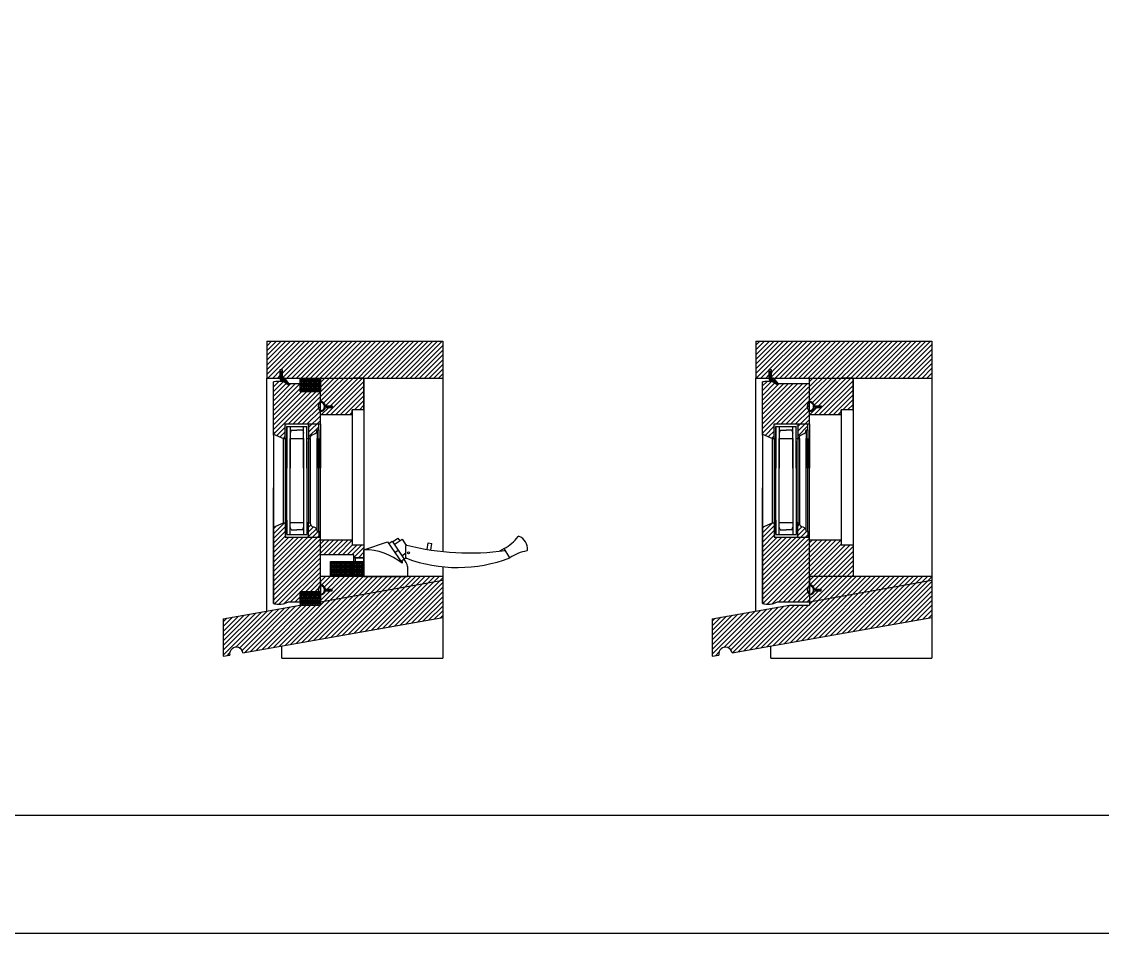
# Model space of a CAD drawing. Header units: inches. Extents: x 1985 to 11287, y 379 to 3234.
# Drawn here: x 8971.28 to 9011.59, y 1682.47 to 1716.47 of the extents above; entities that cross this region are included whole.
import ezdxf

# ---------------------------------------------------------------- set-up
doc = ezdxf.new("R2010")
doc.units = ezdxf.units.IN
doc.header["$MEASUREMENT"] = 0
for name, color, linetype in [('glass 99', 6, 'CONTINUOUS'), ('glazing tape 99', 7, 'CONTINUOUS'), ('hardware 99', 94, 'CONTINUOUS'), ('hatch 99', 1, 'CONTINUOUS'), ('separation 99', 3, 'CONTINUOUS'), ('weatherstripping 99', 5, 'CONTINUOUS'), ('wood detail 99', 7, 'CONTINUOUS')]:
    doc.layers.add(name, color=color, linetype=linetype)
pattern_1 = [(45, (8567.92054, 1741.58993), (-0.088388348, 0.088388348), [])]

msp = doc.modelspace()

# ---------------------------------------------------------------- hatches: boundary and pattern name
at = {"layer": 'glazing tape 99'}
h = msp.add_hatch(color=256, dxfattribs=at)
h.paths.add_polyline_path([(8981.171791, 1700.929073), (8981.109291, 1700.929073), (8981.109291, 1701.464787), (8981.171791, 1701.464787)])
h.paths.add_polyline_path([(8981.984291, 1700.929073), (8981.921791, 1700.929073), (8981.921791, 1701.464787), (8981.984291, 1701.464787)])
h = msp.add_hatch(color=256, dxfattribs=at)
h.paths.add_polyline_path([(8999.412384, 1700.929073), (8999.349884, 1700.929073), (8999.349884, 1701.464787), (8999.412384, 1701.464787)])
h.paths.add_polyline_path([(9000.224884, 1700.929073), (9000.162384, 1700.929073), (9000.162384, 1701.464787), (9000.224884, 1701.464787)])
h = msp.add_hatch(color=256, dxfattribs=at)
h.paths.add_polyline_path([(8981.171791, 1697.779191), (8981.109291, 1697.779191), (8981.109291, 1697.243477), (8981.171791, 1697.243477)])
h.paths.add_polyline_path([(8981.984291, 1697.779191), (8981.921791, 1697.779191), (8981.921791, 1697.243477), (8981.984291, 1697.243477)])
h = msp.add_hatch(color=256, dxfattribs=at)
h.paths.add_polyline_path([(8999.412384, 1697.779191), (8999.349884, 1697.779191), (8999.349884, 1697.243477), (8999.412384, 1697.243477)])
h.paths.add_polyline_path([(9000.224884, 1697.779191), (9000.162384, 1697.779191), (9000.162384, 1697.243477), (9000.224884, 1697.243477)])
at = {"layer": 'hardware 99'}
h = msp.add_hatch(dxfattribs=at)
h.set_pattern_fill('HONEY', color=256, scale=0.25, style=0)
h.set_pattern_definition([(0, (8561.497367, 1446.390688), (0.046875, 0.0270632937), [0.03125, -0.0625]), (120, (8561.497367, 1446.390688), (-0.0468749999, 0.027063294), [0.03125, -0.0625]), (60, (8561.497367, 1446.390688), (1e-10, 0.0541265877), [-0.0625, 0.03125])])
h.paths.add_polyline_path([(8981.671791, 1703.179073), (8981.671791, 1702.679073), (8982.421791, 1702.679073), (8982.421791, 1703.179073)])
h = msp.add_hatch(dxfattribs=at)
h.set_pattern_fill('HONEY', color=256, scale=0.25, style=0)
h.set_pattern_definition([(0, (8579.83213, 1446.571233), (0.046875, 0.0270632937), [0.03125, -0.0625]), (120, (8579.83213, 1446.571233), (-0.0468749999, 0.027063294), [0.03125, -0.0625]), (60, (8579.83213, 1446.571233), (1e-10, 0.0541265877), [-0.0625, 0.03125])])
h.paths.add_polyline_path([(8982.796791, 1696.337707), (8982.796791, 1695.775207), (8984.046791, 1695.775207), (8984.046791, 1696.337707)])
h = msp.add_hatch(dxfattribs=at)
h.set_pattern_fill('HONEY', color=256, scale=0.25, style=0)
h.set_pattern_definition([(0, (8567.920542, 1682.083762), (0.046875, 0.0270632937), [0.03125, -0.0625]), (120, (8567.920542, 1682.083762), (-0.0468749999, 0.027063294), [0.03125, -0.0625]), (60, (8567.920542, 1682.083762), (1e-10, 0.0541265877), [-0.0625, 0.03125])])
h.paths.add_polyline_path([(8982.421791, 1694.705477), (8982.421791, 1695.20545), (8981.671791, 1695.20545), (8981.671791, 1694.705477)])
at = {"layer": 'hatch 99'}
h = msp.add_hatch(dxfattribs=at)
h.set_pattern_fill('ANSI31', color=256, style=0)
h.set_pattern_definition(pattern_1)
h.paths.add_polyline_path([(8980.421791, 1704.554073), (8980.421791, 1703.179073), (8980.92184, 1703.179073), (8980.92184, 1703.491573), (8980.99184, 1703.491573), (8980.99184, 1703.179073), (8986.984291, 1703.179073), (8986.984291, 1704.554073)])
h.paths.add_polyline_path([(8981.671791, 1702.679073), (8981.671791, 1702.970382), (8981.233938, 1702.970382, 0.141972216), (8980.851595, 1703.052453, 0.035496617), (8980.671791, 1703.035387), (8980.671791, 1701.089787), (8981.046791, 1700.929073), (8981.109291, 1700.929073), (8981.109291, 1701.464787), (8982.421791, 1701.464787), (8982.421791, 1702.679073)])
h.paths.add_polyline_path([(8981.984291, 1700.929073), (8982.046791, 1700.929073, -0.375199902), (8982.171791, 1701.085323, 0.350781059), (8982.296791, 1701.228451), (8982.296791, 1701.241573), (8982.359291, 1701.241573), (8982.359291, 1701.464787), (8981.984291, 1701.464787)])
h.paths.add_polyline_path([(8984.046791, 1703.179073), (8982.421791, 1703.179073), (8982.421791, 1702.429073), (8982.421791, 1702.303623, -0.365977382), (8982.606669, 1702.147373), (8982.859291, 1702.147373), (8982.859291, 1702.084873), (8982.606669, 1702.084873, -0.365977382), (8982.421791, 1701.928623), (8982.421791, 1701.804073), (8983.609291, 1701.804073), (8983.609291, 1701.991573), (8984.046791, 1701.991573)])
h = msp.add_hatch(dxfattribs=at)
h.set_pattern_fill('ANSI31', color=256, style=0)
h.set_pattern_definition(pattern_1)
h.paths.add_polyline_path([(8998.662384, 1704.554073), (8998.662384, 1703.179073), (8999.162433, 1703.179073), (8999.162433, 1703.491573), (8999.232433, 1703.491573), (8999.232433, 1703.179073), (9005.224884, 1703.179073), (9005.224884, 1704.554073)])
h.paths.add_polyline_path([(9000.662384, 1702.679073), (9000.662384, 1702.970382), (8999.47453, 1702.970382, 0.141972216), (8999.092188, 1703.052453, 0.035496617), (8998.912384, 1703.035387), (8998.912384, 1701.089787), (8999.287384, 1700.929073), (8999.349884, 1700.929073), (8999.349884, 1701.464787), (9000.662384, 1701.464787)])
h.paths.add_polyline_path([(9000.224884, 1700.929073), (9000.287384, 1700.929073, -0.375199902), (9000.412384, 1701.085323, 0.350781059), (9000.537384, 1701.228451), (9000.537384, 1701.241573), (9000.599884, 1701.241573), (9000.599884, 1701.464787), (9000.224884, 1701.464787)])
h.paths.add_polyline_path([(9000.662384, 1703.179073), (9000.662384, 1702.491573), (9000.662384, 1702.303623, -0.365977382), (9000.847261, 1702.147373), (9001.099884, 1702.147373), (9001.099884, 1702.084873), (9000.847261, 1702.084873, -0.365977382), (9000.662384, 1701.928623), (9000.662384, 1701.804073), (9001.849884, 1701.804073), (9001.849884, 1701.991573), (9002.287384, 1701.991573), (9002.287384, 1703.179073)])
h = msp.add_hatch(dxfattribs=at)
h.set_pattern_fill('ANSI31', color=256, style=0)
h.set_pattern_definition(pattern_1)
h.paths.add_polyline_path([(8982.296791, 1697.466691), (8982.296791, 1697.479813, 0.350781055), (8982.171791, 1697.622941, -0.375199902), (8982.046791, 1697.779191), (8981.984291, 1697.779191), (8981.984291, 1697.243477), (8982.359291, 1697.243477), (8982.359291, 1697.466691)])
h.paths.add_polyline_path([(8982.421791, 1697.243477), (8981.109291, 1697.243477), (8981.109291, 1697.779191), (8981.046791, 1697.779191), (8980.671791, 1697.618477), (8980.671791, 1697.53812), (8980.671791, 1694.765435, 0.035496617), (8980.851595, 1694.748369, 0.141972216), (8981.233938, 1694.83044), (8981.671791, 1694.83044), (8981.671791, 1695.20545), (8982.421791, 1695.20545), (8982.421791, 1695.587739)])
h.paths.add_polyline_path([(8983.671791, 1696.587707), (8983.671791, 1696.475207), (8984.046791, 1696.475207), (8984.046791, 1696.962707), (8983.609291, 1696.962707), (8983.609291, 1697.150207), (8982.421791, 1697.150207), (8982.421791, 1696.587707)])
h.paths.add_polyline_path([(8982.859291, 1695.306489), (8982.859291, 1695.243989), (8982.606669, 1695.243989, -0.365977382), (8982.421791, 1695.087739), (8982.421791, 1694.837722), (8986.984291, 1695.642214), (8986.984291, 1695.775207), (8982.421791, 1695.775207), (8982.421791, 1695.462739, -0.365977382), (8982.606669, 1695.306489)])
h.paths.add_polyline_path([(8982.421791, 1694.837722), (8982.421791, 1694.705477), (8981.671791, 1694.705477), (8978.796791, 1694.198536), (8978.796791, 1692.802325), (8979.040852, 1692.845359, -1), (8979.533256, 1692.932183), (8986.984291, 1694.246002), (8986.984291, 1695.642214)])
h = msp.add_hatch(dxfattribs=at)
h.set_pattern_fill('ANSI31', color=256, style=0)
h.set_pattern_definition(pattern_1)
h.paths.add_polyline_path([(9000.599884, 1697.466691), (9000.537384, 1697.466691), (9000.537384, 1697.479813, 0.350781055), (9000.412384, 1697.622941, -0.375199902), (9000.287384, 1697.779191), (9000.224884, 1697.779191), (9000.224884, 1697.243477), (9000.599884, 1697.243477)])
h.paths.add_polyline_path([(9000.662384, 1697.243477), (8999.349884, 1697.243477), (8999.349884, 1697.779191), (8999.287384, 1697.779191), (8998.912384, 1697.618477), (8998.912384, 1697.53812), (8998.912384, 1694.765435, 0.035496617), (8999.092188, 1694.748369, 0.141972216), (8999.47453, 1694.83044), (9000.662384, 1694.83044), (9000.662384, 1694.837722), (9000.662384, 1695.775239)])
h.paths.add_polyline_path([(9002.287384, 1696.962739), (9001.849884, 1696.962739), (9001.849884, 1697.150239), (9000.662384, 1697.150239), (9000.662384, 1696.962739), (9000.662384, 1695.775239), (9002.287384, 1695.775239)])
h.paths.add_polyline_path([(9005.224884, 1695.642214), (9005.224884, 1695.775239), (9000.662384, 1695.775239), (9000.662384, 1695.462739, -0.365977382), (9000.847261, 1695.306489), (9001.099884, 1695.306489), (9001.099884, 1695.243989), (9000.847261, 1695.243989, -0.365977382), (9000.662384, 1695.087739), (9000.662384, 1694.837722)])
h.paths.add_polyline_path([(9005.224884, 1695.642214), (9000.662384, 1694.837722), (9000.662384, 1694.705477), (8999.912384, 1694.705477), (8997.037384, 1694.198536), (8997.037384, 1692.802325), (8997.281444, 1692.845359, -1), (8997.773848, 1692.932183), (9005.224884, 1694.246002)])
at = {"layer": 'weatherstripping 99'}
h = msp.add_hatch(dxfattribs=at)
h.set_pattern_fill('HONEY', color=256, scale=0.25, angle=-90, style=0)
h.set_pattern_definition([(90, (8721.440496, 1282.402123), (0.0270632938, 0.046875), [0.03125, -0.0625]), (330, (8721.440496, 1282.402123), (0.027063294, -0.0468749999), [0.03125, -0.0625]), (30, (8721.440496, 1282.402123), (0.0541265877, 1e-10), [-0.0625, 0.03125])])
h.paths.add_polyline_path([(8981.082644, 1703.172848, 0.232445164), (8981.069977, 1703.179073), (8981.00034, 1703.179073, -0.414213562), (8980.98434, 1703.195073), (8980.98434, 1703.312073), (8981.01584, 1703.385116), (8980.956966, 1703.426195, 0.153488459), (8980.94781, 1703.429073), (8980.93784, 1703.429073, 0.414213562), (8980.92184, 1703.413073), (8980.92184, 1703.125346, 0.256161577), (8980.929237, 1703.111856), (8981.205008, 1702.935981, 0.35180203), (8981.224925, 1702.938158), (8981.236891, 1702.950124, 0.377155593), (8981.238244, 1702.971212)])
h = msp.add_hatch(dxfattribs=at)
h.set_pattern_fill('HONEY', color=256, scale=0.25, angle=-90, style=0)
h.set_pattern_definition([(90, (8739.681088, 1282.402123), (0.0270632938, 0.046875), [0.03125, -0.0625]), (330, (8739.681088, 1282.402123), (0.027063294, -0.0468749999), [0.03125, -0.0625]), (30, (8739.681088, 1282.402123), (0.0541265877, 1e-10), [-0.0625, 0.03125])])
h.paths.add_polyline_path([(8999.323237, 1703.172848, 0.232445164), (8999.31057, 1703.179073), (8999.240933, 1703.179073, -0.414213562), (8999.224933, 1703.195073), (8999.224933, 1703.312073), (8999.256433, 1703.385116), (8999.197558, 1703.426195, 0.153488459), (8999.188403, 1703.429073), (8999.178433, 1703.429073, 0.414213562), (8999.162433, 1703.413073), (8999.162433, 1703.125346, 0.256161577), (8999.16983, 1703.111856), (8999.445601, 1702.935981, 0.35180203), (8999.465518, 1702.938158), (8999.477484, 1702.950124, 0.377155593), (8999.478837, 1702.971212)])

# ---------------------------------------------------------------- linework, layer by layer
at = {"layer": 'glass 99'}
for p, q in [((8981.171791, 1701.371037), (8981.171791, 1699.821955)), ((8981.171791, 1700.835323), (8981.171791, 1701.371037)), ((8981.171791, 1701.371037), (8981.921791, 1701.371037)), ((8981.296791, 1701.371037), (8981.296791, 1699.821955)), ((8981.796791, 1699.821955), (8981.796791, 1701.371037)), ((8981.921791, 1699.821955), (8981.921791, 1701.371037)), ((8999.412384, 1701.371037), (8999.412384, 1699.821955)), ((8999.412384, 1700.835323), (8999.412384, 1701.371037)), ((8999.412384, 1701.371037), (9000.162384, 1701.371037)), ((8999.537384, 1701.371037), (8999.537384, 1699.821955)), ((9000.037384, 1699.821955), (9000.037384, 1701.371037)), ((9000.162384, 1699.821955), (9000.162384, 1701.371037)), ((8981.326783, 1701.229167), (8981.296791, 1701.121385)), ((8981.326783, 1701.229167), (8981.546791, 1701.229167)), ((8981.7668, 1701.229167), (8981.546791, 1701.229167)), ((8981.7668, 1701.229167), (8981.796791, 1701.121385)), ((8999.567375, 1701.229167), (8999.537384, 1701.121385)), ((8999.567375, 1701.229167), (8999.787384, 1701.229167)), ((9000.007392, 1701.229167), (8999.787384, 1701.229167)), ((9000.007392, 1701.229167), (9000.037384, 1701.121385)), ((8981.171791, 1697.337227), (8981.171791, 1700.835323)), ((8981.296791, 1697.337227), (8981.296791, 1700.929073)), ((8981.296791, 1700.929073), (8981.796791, 1700.929073)), ((8981.796791, 1700.929073), (8981.796791, 1697.337227)), ((8981.921791, 1700.835323), (8981.921791, 1697.337227)), ((8999.412384, 1697.337227), (8999.412384, 1700.835323)), ((8999.537384, 1697.337227), (8999.537384, 1700.929073)), ((8999.537384, 1700.929073), (9000.037384, 1700.929073)), ((9000.037384, 1700.929073), (9000.037384, 1697.337227)), ((9000.162384, 1700.835323), (9000.162384, 1697.337227)), ((8981.171791, 1697.872941), (8981.171791, 1697.337227)), ((8981.796791, 1697.779191), (8981.296791, 1697.779191)), ((8999.412384, 1697.872941), (8999.412384, 1697.337227)), ((9000.037384, 1697.779191), (8999.537384, 1697.779191)), ((8981.171791, 1697.337227), (8981.921791, 1697.337227)), ((8981.326783, 1697.514811), (8981.296791, 1697.622594)), ((8981.326783, 1697.514811), (8981.546791, 1697.514811)), ((8981.7668, 1697.514811), (8981.546791, 1697.514811)), ((8981.7668, 1697.514811), (8981.796791, 1697.622594)), ((8999.412384, 1697.337227), (9000.162384, 1697.337227)), ((8999.567375, 1697.514811), (8999.537384, 1697.622594)), ((8999.567375, 1697.514811), (8999.787384, 1697.514811)), ((9000.007392, 1697.514811), (8999.787384, 1697.514811)), ((9000.007392, 1697.514811), (9000.037384, 1697.622594))]:
    msp.add_line(p, q, dxfattribs=at)
at = {"layer": 'hardware 99'}
for p, q in [((8981.671791, 1702.679073), (8981.671791, 1703.179073)), ((8981.671791, 1703.179073), (8982.421791, 1703.179073)), ((8982.421791, 1703.179073), (8982.421791, 1702.679073)), ((8982.421791, 1702.679073), (8981.671791, 1702.679073)), ((8984.046791, 1696.775207), (8984.921791, 1697.075207)), ((8984.921791, 1697.075207), (8985.466791, 1696.275207)), ((8984.969085, 1697.005785), (8985.093052, 1697.090238)), ((8985.093052, 1697.090238), (8985.543465, 1696.429081)), ((8985.107127, 1697.069577), (8985.313738, 1697.210331)), ((8985.177504, 1696.966271), (8985.46676, 1697.163327)), ((8985.313738, 1697.210331), (8985.384116, 1697.107025)), ((8985.46676, 1697.163327), (8985.619971, 1696.938429)), ((8986.408562, 1696.783851), (8986.443253, 1697.028659)), ((8986.443253, 1697.028659), (8986.581868, 1697.009016)), ((8986.546791, 1696.761489), (8986.581868, 1697.009016)), ((8985.194291, 1696.675207), (8985.318258, 1696.75966)), ((8985.459012, 1696.553048), (8985.609291, 1696.655426)), ((8985.609291, 1696.483439), (8985.609291, 1696.915479)), ((8989.275062, 1696.814901), (8989.105175, 1696.71992)), ((8989.484291, 1696.473607), (8989.275062, 1696.814901)), ((8982.796791, 1695.775207), (8982.796791, 1696.337707)), ((8982.796791, 1696.337707), (8984.046791, 1696.337707)), ((8983.734291, 1696.337707), (8983.734291, 1696.475207)), ((8983.734291, 1696.475207), (8984.046791, 1696.475207)), ((8985.419498, 1696.344629), (8985.610564, 1696.474793)), ((8984.046791, 1695.775207), (8982.796791, 1695.775207)), ((8981.671791, 1695.20545), (8981.671791, 1694.705477)), ((8982.421791, 1695.20545), (8981.671791, 1695.20545)), ((8982.421791, 1694.705477), (8982.421791, 1695.20545)), ((8981.671791, 1694.705477), (8982.421791, 1694.705477))]:
    msp.add_line(p, q, dxfattribs=at)
at = {"layer": 'hardware 99', "linetype": 'Continuous'}
for p, q in [((8984.046791, 1695.775207), (8984.046791, 1696.775207)), ((8984.046791, 1695.775207), (8984.046791, 1696.775207)), ((8985.671791, 1696.150207), (8985.671791, 1695.775207)), ((8984.046791, 1695.775207), (8985.671791, 1695.775207))]:
    msp.add_line(p, q, dxfattribs=at)
at = {"layer": 'hardware 99'}
msp.add_circle((8985.708794, 1696.65992), 0.034449, dxfattribs=at)
for centre, radius, start, end in [((8985.639291, 1696.915479), 0.03, 75.7826662, 180), ((8987.994355, 1706.326116), 9.670847, 255.9504979, 277.8619396), ((8988.38561, 1698.371898), 1.793144, 299.7376336, 321.8901844), ((8989.819946, 1697.246497), 0.03, 68.9141163, 141.3772068), ((8989.64574, 1696.812254), 0.49788, 31.0305248, 68.1872996), ((8989.650098, 1696.805145), 0.49788, 354.83335, 31.9901248), ((8984.059131, 1694.543851), 2.23139, 50.8875344, 90.3168407), ((8990.468324, 1694.974593), 1.793144, 101.1304652, 123.2830159), ((8990.116114, 1696.76339), 0.03, 281.6434428, 354.1065333), ((8985.396153, 1696.323858), 0.085771, 325.4437645, 36.9526448), ((8985.140107, 1696.061277), 0.539071, 9.4954638, 42.4631586), ((8985.639291, 1696.483439), 0.03, 180, 249.403531), ((8987.532372, 1701.564712), 5.452461, 249.5656996, 290.9767203)]:
    msp.add_arc(centre, radius, start, end, dxfattribs=at)
at = {"layer": 'separation 99'}
for points in [[(9051.893514, 1682.465666), (8864.807389, 1682.465666), (8864.807389, 1896.283822), (9051.893514, 1896.283822)], [(8916.275899, 1819.09945), (9047.87246, 1819.09945), (9047.87246, 1686.862257), (8916.275899, 1686.862257)]]:
    msp.add_lwpolyline(points, close=True, dxfattribs=at)
at = {"layer": 'weatherstripping 99'}
for p, q in [((8980.92184, 1703.413073), (8980.92184, 1703.125346)), ((8980.93784, 1703.429073), (8980.94781, 1703.429073)), ((8980.956966, 1703.426195), (8981.01584, 1703.385116)), ((8981.01584, 1703.385116), (8980.98434, 1703.312073)), ((8999.162433, 1703.413073), (8999.162433, 1703.125346)), ((8999.178433, 1703.429073), (8999.188403, 1703.429073)), ((8999.197558, 1703.426195), (8999.256433, 1703.385116)), ((8999.256433, 1703.385116), (8999.224933, 1703.312073)), ((8981.205008, 1702.935981), (8980.929237, 1703.111856)), ((8980.98434, 1703.312073), (8980.98434, 1703.195073)), ((8981.069977, 1703.179073), (8981.00034, 1703.179073)), ((8981.082644, 1703.172848), (8981.238244, 1702.971212)), ((8999.445601, 1702.935981), (8999.16983, 1703.111856)), ((8999.224933, 1703.312073), (8999.224933, 1703.195073)), ((8999.31057, 1703.179073), (8999.240933, 1703.179073)), ((8999.323237, 1703.172848), (8999.478837, 1702.971212)), ((8981.224925, 1702.938158), (8981.236891, 1702.950124)), ((8999.465518, 1702.938158), (8999.477484, 1702.950124)), ((8982.859291, 1702.116123), (8982.578041, 1702.116123)), ((9001.099884, 1702.116123), (9000.818634, 1702.116123)), ((8982.859291, 1695.275239), (8982.578041, 1695.275239)), ((9001.099884, 1695.275239), (9000.818634, 1695.275239))]:
    msp.add_line(p, q, dxfattribs=at)
for centre, radius, start, end in [((8980.93784, 1703.413073), 0.016, 90, 180), ((8980.94781, 1703.413073), 0.016, 55.0954375, 90), ((8999.178433, 1703.413073), 0.016, 90, 180), ((8999.188403, 1703.413073), 0.016, 55.0954375, 90), ((8980.93784, 1703.125346), 0.016, 180, 237.4720979), ((8981.00034, 1703.195073), 0.016, 180, 270), ((8981.069977, 1703.163073), 0.016, 37.6569919, 90), ((8999.178433, 1703.125346), 0.016, 180, 237.4720979), ((8999.240933, 1703.195073), 0.016, 180, 270), ((8999.31057, 1703.163073), 0.016, 37.6569919, 90), ((8981.213611, 1702.949471), 0.016, 237.4720979, 315), ((8981.225577, 1702.961437), 0.016, 315, 37.6569919), ((8999.454204, 1702.949471), 0.016, 237.4720979, 315), ((8999.46617, 1702.961437), 0.016, 315, 37.6569919), ((8982.591179, 1702.116123), 0.25, 150.0887142, 209.9112858), ((8982.428654, 1702.209621), 0.0625, 85.8019524, 150.0887142), ((8982.421791, 1702.116123), 0.15625, 274.1980476, 85.8019524), ((9000.831771, 1702.116123), 0.25, 150.0887142, 209.9112858), ((9000.669247, 1702.209621), 0.0625, 85.8019524, 150.0887142), ((9000.662384, 1702.116123), 0.15625, 274.1980476, 85.8019524), ((8982.428654, 1702.022624), 0.0625, 209.9112858, 274.1980476), ((9000.669247, 1702.022624), 0.0625, 209.9112858, 274.1980476), ((8982.591179, 1695.275239), 0.25, 150.0887142, 209.9112858), ((8982.428654, 1695.368738), 0.0625, 85.8019524, 150.0887142), ((8982.421791, 1695.275239), 0.15625, 274.1980476, 85.8019524), ((9000.831771, 1695.275239), 0.25, 150.0887142, 209.9112858), ((9000.669247, 1695.368738), 0.0625, 85.8019524, 150.0887142), ((9000.662384, 1695.275239), 0.15625, 274.1980476, 85.8019524), ((8982.428654, 1695.181741), 0.0625, 209.9112858, 274.1980476), ((9000.669247, 1695.181741), 0.0625, 209.9112858, 274.1980476)]:
    msp.add_arc(centre, radius, start, end, dxfattribs=at)
at = {"layer": 'wood detail 99'}
for p, q in [((8980.421791, 1704.554073), (8980.421791, 1703.179073)), ((8980.421791, 1704.554073), (8986.984291, 1704.554073)), ((8986.984291, 1704.554073), (8986.984291, 1703.179073)), ((8998.662384, 1704.554073), (8998.662384, 1703.179073)), ((8998.662384, 1704.554073), (9005.224884, 1704.554073)), ((9005.224884, 1704.554073), (9005.224884, 1703.179073)), ((8980.92184, 1703.179073), (8980.92184, 1703.491573)), ((8980.92184, 1703.491573), (8980.99184, 1703.491573)), ((8980.99184, 1703.491573), (8980.99184, 1703.179073)), ((8999.162433, 1703.179073), (8999.162433, 1703.491573)), ((8999.162433, 1703.491573), (8999.232433, 1703.491573)), ((8999.232433, 1703.491573), (8999.232433, 1703.179073)), ((8980.421791, 1694.485068), (8980.421791, 1703.179073)), ((8980.421791, 1703.179073), (8980.92184, 1703.179073)), ((8980.671791, 1701.054073), (8980.671791, 1703.035387)), ((8980.99184, 1703.179073), (8986.984291, 1703.179073)), ((8982.421791, 1702.429073), (8982.421791, 1703.179073)), ((8982.421791, 1703.179073), (8984.046791, 1703.179073)), ((8984.046791, 1703.179073), (8983.671791, 1703.179073)), ((8984.046791, 1703.179073), (8984.046791, 1702.679073)), ((8984.046791, 1701.991573), (8984.046791, 1703.179073)), ((8986.984291, 1703.179073), (8986.984291, 1696.704138)), ((8998.662384, 1694.485068), (8998.662384, 1703.179073)), ((8998.662384, 1703.179073), (8999.162433, 1703.179073)), ((8998.912384, 1701.054073), (8998.912384, 1703.035387)), ((8999.232433, 1703.179073), (9005.224884, 1703.179073)), ((9000.662384, 1702.491573), (9000.662384, 1703.179073)), ((9000.662384, 1703.179073), (9002.287384, 1703.179073)), ((9002.287384, 1703.179073), (9001.912384, 1703.179073)), ((9002.287384, 1703.179073), (9002.287384, 1702.679073)), ((9002.287384, 1701.991573), (9002.287384, 1703.179073)), ((9005.224884, 1703.179073), (9005.224884, 1692.736202)), ((8981.233938, 1702.970382), (8981.671791, 1702.970382)), ((8981.671791, 1702.679073), (8981.671791, 1702.970382)), ((8981.671791, 1702.679073), (8982.421791, 1702.679073)), ((8982.421791, 1701.464787), (8982.421791, 1702.679073)), ((8984.046791, 1702.679073), (8984.046791, 1696.701839)), ((8999.47453, 1702.970382), (9000.662384, 1702.970382)), ((9000.662384, 1701.464787), (9000.662384, 1702.679073)), ((9002.287384, 1702.679073), (9002.287384, 1696.962739)), ((8983.609291, 1701.804073), (8982.421791, 1701.804073)), ((8983.609291, 1701.991573), (8983.609291, 1696.962707)), ((8983.609291, 1701.804073), (8983.609291, 1701.991573)), ((8984.046791, 1701.991573), (8983.609291, 1701.991573)), ((9001.849884, 1701.804073), (9000.662384, 1701.804073)), ((9001.849884, 1701.991573), (9001.849884, 1697.150239)), ((9001.849884, 1701.804073), (9001.849884, 1701.991573)), ((9002.287384, 1701.991573), (9001.849884, 1701.991573)), ((8981.109291, 1700.929073), (8981.109291, 1701.464787)), ((8982.421791, 1701.464787), (8982.421791, 1699.821955)), ((8999.349884, 1700.929073), (8999.349884, 1701.464787)), ((9000.662384, 1701.464787), (9000.662384, 1699.821955)), ((8980.671791, 1701.170144), (8980.671791, 1699.821955)), ((8980.671791, 1701.054073), (8980.671791, 1697.618477)), ((8982.296791, 1701.241573), (8982.296791, 1699.821955)), ((8982.359291, 1701.241573), (8982.359291, 1699.821955)), ((8998.912384, 1701.170144), (8998.912384, 1699.821955)), ((8998.912384, 1701.054073), (8998.912384, 1697.618477)), ((9000.537384, 1701.241573), (9000.537384, 1699.821955)), ((9000.599884, 1701.241573), (9000.599884, 1699.821955)), ((8981.046791, 1697.779191), (8981.046791, 1700.929073)), ((8981.046791, 1700.929073), (8981.171791, 1700.929073)), ((8981.109291, 1700.929073), (8981.109291, 1697.779191)), ((8981.921791, 1700.929073), (8982.046791, 1700.929073)), ((8981.984291, 1700.929073), (8981.984291, 1697.779191)), ((8982.046791, 1700.929073), (8982.046791, 1697.779191)), ((8982.296791, 1697.466691), (8982.296791, 1700.929073)), ((8982.359291, 1697.466691), (8982.359291, 1700.929073)), ((8982.421791, 1697.243477), (8982.421791, 1700.929073)), ((8999.287384, 1697.779191), (8999.287384, 1700.929073)), ((8999.287384, 1700.929073), (8999.412384, 1700.929073)), ((8999.349884, 1700.929073), (8999.349884, 1697.779191)), ((9000.162384, 1700.929073), (9000.287384, 1700.929073)), ((9000.224884, 1700.929073), (9000.224884, 1697.779191)), ((9000.287384, 1700.929073), (9000.287384, 1697.779191)), ((9000.537384, 1697.466691), (9000.537384, 1700.929073)), ((9000.599884, 1697.466691), (9000.599884, 1700.929073)), ((9000.662384, 1697.243477), (9000.662384, 1700.929073)), ((8980.671791, 1697.53812), (8980.671791, 1699.077609)), ((8998.912384, 1697.53812), (8998.912384, 1699.077609)), ((8981.046791, 1697.779191), (8981.109291, 1697.779191)), ((8981.171791, 1697.779191), (8981.109291, 1697.779191)), ((8981.109291, 1697.779191), (8981.109291, 1697.243477)), ((8981.984291, 1697.779191), (8981.921791, 1697.779191)), ((8999.287384, 1697.779191), (8999.349884, 1697.779191)), ((8999.412384, 1697.779191), (8999.349884, 1697.779191)), ((8999.349884, 1697.779191), (8999.349884, 1697.243477)), ((9000.224884, 1697.779191), (9000.162384, 1697.779191)), ((8980.671791, 1697.660345), (8980.671791, 1694.765435)), ((8980.671791, 1694.765435), (8980.671791, 1697.660345)), ((8998.912384, 1697.660345), (8998.912384, 1694.765435)), ((8998.912384, 1694.765435), (8998.912384, 1697.660345)), ((8982.421791, 1695.161369), (8982.421791, 1697.243477)), ((8982.421791, 1697.150207), (8983.609291, 1697.150207)), ((8982.421791, 1696.701839), (8982.421791, 1696.951839)), ((8983.609291, 1696.962707), (8984.046791, 1696.962707)), ((8984.046791, 1696.962707), (8984.046791, 1695.775207)), ((9000.662384, 1695.161369), (9000.662384, 1697.243477)), ((9000.662384, 1696.962739), (9000.662384, 1697.150239)), ((9000.662384, 1697.150239), (9001.849884, 1697.150239)), ((9001.849884, 1697.150239), (9001.849884, 1696.962739)), ((9001.849884, 1696.962739), (9002.287384, 1696.962739)), ((9002.287384, 1696.962739), (9002.287384, 1695.775239)), ((8983.671791, 1696.587707), (8982.421791, 1696.587707)), ((8983.671791, 1695.775207), (8983.671791, 1696.587707)), ((8984.046791, 1696.475207), (8983.671791, 1696.475207)), ((8986.984291, 1696.135941), (8986.984291, 1692.736202)), ((8986.984291, 1695.775207), (8982.421791, 1695.775207)), ((8984.046791, 1695.775207), (8983.421791, 1695.775207)), ((9000.662384, 1695.775239), (9000.662384, 1694.837722)), ((9005.224884, 1695.775239), (9000.662384, 1695.775239)), ((8982.421791, 1694.837722), (8986.984291, 1695.642214)), ((8982.421791, 1695.587739), (8982.421791, 1694.837722)), ((9000.662384, 1694.837722), (9005.224884, 1695.642214)), ((8981.671791, 1695.20545), (8982.421791, 1695.20545)), ((8981.671791, 1694.83044), (8981.671791, 1695.20545)), ((8978.796791, 1694.198536), (8981.671791, 1694.705477)), ((8981.233938, 1694.83044), (8981.671791, 1694.83044)), ((8981.671791, 1694.705477), (8982.421791, 1694.705477)), ((8982.421791, 1694.837722), (8982.421791, 1694.705477)), ((8997.037384, 1694.198536), (8999.912384, 1694.705477)), ((8999.47453, 1694.83044), (9000.662384, 1694.83044)), ((8999.912384, 1694.705477), (9000.662384, 1694.705477)), ((9000.662384, 1694.837722), (9000.662384, 1694.705477)), ((8978.796791, 1694.198536), (8978.796791, 1692.802325)), ((8979.533256, 1692.932183), (8986.984291, 1694.246002)), ((8997.037384, 1694.198536), (8997.037384, 1692.802325)), ((8997.773848, 1692.932183), (9005.224884, 1694.246002)), ((8980.984291, 1692.736202), (8980.984291, 1693.18804)), ((8999.224884, 1692.736202), (8999.224884, 1693.18804)), ((8978.796791, 1692.802325), (8979.040852, 1692.845359)), ((8980.984291, 1692.736202), (8986.984291, 1692.736202)), ((8997.037384, 1692.802325), (8997.281444, 1692.845359)), ((8999.224884, 1692.736202), (9005.224884, 1692.736202))]:
    msp.add_line(p, q, dxfattribs=at)
at = {"layer": 'wood detail 99', "color": 7}
for p, q in [((8982.606669, 1702.147373), (8982.859291, 1702.147373)), ((8982.606669, 1702.084873), (8982.859291, 1702.084873)), ((8982.859291, 1702.147373), (8982.859291, 1702.084873)), ((9000.847261, 1702.147373), (9001.099884, 1702.147373)), ((9000.847261, 1702.084873), (9001.099884, 1702.084873)), ((9001.099884, 1702.147373), (9001.099884, 1702.084873)), ((8981.109291, 1701.464787), (8982.421791, 1701.464787)), ((8999.349884, 1701.464787), (9000.662384, 1701.464787)), ((8980.671791, 1701.089787), (8981.046791, 1700.929073)), ((8998.912384, 1701.089787), (8999.287384, 1700.929073)), ((8980.671791, 1697.618477), (8981.046791, 1697.779191)), ((8998.912384, 1697.618477), (8999.287384, 1697.779191)), ((8981.109291, 1697.243477), (8982.421791, 1697.243477)), ((8999.349884, 1697.243477), (9000.662384, 1697.243477)), ((8982.606669, 1695.306489), (8982.859291, 1695.306489)), ((8982.606669, 1695.243989), (8982.859291, 1695.243989)), ((8982.859291, 1695.243989), (8982.859291, 1695.306489)), ((9000.847261, 1695.306489), (9001.099884, 1695.306489)), ((9000.847261, 1695.243989), (9001.099884, 1695.243989)), ((9001.099884, 1695.243989), (9001.099884, 1695.306489))]:
    msp.add_line(p, q, dxfattribs=at)
for points in [[(8981.984291, 1701.464787), (8981.984291, 1700.929073), (8982.046791, 1700.929073, -0.375199902), (8982.171791, 1701.085323, 0.375199902), (8982.296791, 1701.241573), (8982.359291, 1701.241573), (8982.359291, 1701.464787)], [(9000.224884, 1701.464787), (9000.224884, 1700.929073), (9000.287384, 1700.929073, -0.375199902), (9000.412384, 1701.085323, 0.375199902), (9000.537384, 1701.241573), (9000.599884, 1701.241573), (9000.599884, 1701.464787)], [(8981.984291, 1697.243477), (8981.984291, 1697.779191), (8982.046791, 1697.779191, 0.375199902), (8982.171791, 1697.622941, -0.375199902), (8982.296791, 1697.466691), (8982.359291, 1697.466691), (8982.359291, 1697.243477)], [(9000.224884, 1697.243477), (9000.224884, 1697.779191), (9000.287384, 1697.779191, 0.375199902), (9000.412384, 1697.622941, -0.375199902), (9000.537384, 1697.466691), (9000.599884, 1697.466691), (9000.599884, 1697.243477)]]:
    msp.add_lwpolyline(points, format="xyb", dxfattribs=at)
at = {"layer": 'wood detail 99'}
for centre, radius, start, end in [((8980.881738, 1701.779168), 1.273642, 91.3561309, 99.4879419), ((8980.901159, 1702.351719), 0.702485, 61.7242348, 94.0458655), ((8999.122331, 1701.779168), 1.273642, 91.3561309, 99.4879419), ((8999.141752, 1702.351719), 0.702485, 61.7242348, 94.0458655), ((8980.881738, 1696.021653), 1.273642, 260.5120581, 268.6438691), ((8980.901159, 1695.449103), 0.702485, 265.9541345, 298.2757652), ((8999.122331, 1696.021653), 1.273642, 260.5120581, 268.6438691), ((8999.141752, 1695.449103), 0.702485, 265.9541345, 298.2757652), ((8979.287054, 1692.888771), 0.25, 10, 190), ((8997.527646, 1692.888771), 0.25, 10, 190)]:
    msp.add_arc(centre, radius, start, end, dxfattribs=at)
at = {"layer": 'wood detail 99', "color": 7}
for centre, start, end in [((8982.421791, 1702.116123), 9.5940682, 90), ((9000.662384, 1702.116123), 9.5940682, 90), ((8982.421791, 1702.116123), 270, 350.4059318), ((9000.662384, 1702.116123), 270, 350.4059318), ((8982.421791, 1695.275239), 9.5940682, 90), ((9000.662384, 1695.275239), 9.5940682, 90), ((8982.421791, 1695.275239), 270, 350.4059318), ((9000.662384, 1695.275239), 270, 350.4059318)]:
    msp.add_arc(centre, 0.1875, start, end, dxfattribs=at)

doc.saveas('drawing.dxf')
